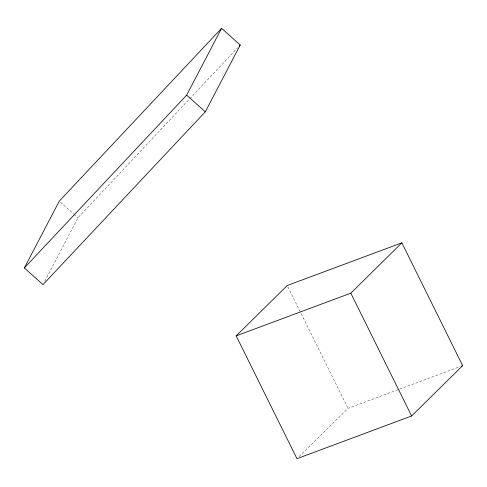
<?xml version="1.0" encoding="UTF-8"?>
<svg xmlns="http://www.w3.org/2000/svg" width="487" height="487" viewBox="0 0 487 487"><rect width="100%" height="100%" fill="white"/><g stroke="black" fill="none" stroke-linecap="round" stroke-linejoin="round"><path stroke-width="0.37" stroke-dasharray="2.44 1.83" d="M44.743 281.279L77.932 217.799L189.254 99.269M189.772 98.715L237.632 47.763M299.115 456.569L348.016 408.356L459.801 366.705M60.412 202.123L73.409 213.75M73.975 214.256L77.932 217.799M287.902 286.892L348.016 408.356"/><path stroke-width="0.73" d="M24.35 267.935L59.286 201.113L221.585 28.307L240.231 44.993L205.295 111.821L42.996 284.621L24.35 267.935L186.649 95.135L221.585 28.307M239.19 46.101L240.231 44.993M236.177 335.872L287.227 285.534L401.866 242.824L462.65 365.646L411.6 415.983L296.967 458.693L236.177 335.872L350.817 293.162L401.866 242.824M461.226 366.175L462.65 365.646M186.649 95.135L205.295 111.821M350.817 293.162L411.6 415.983"/></g></svg>
